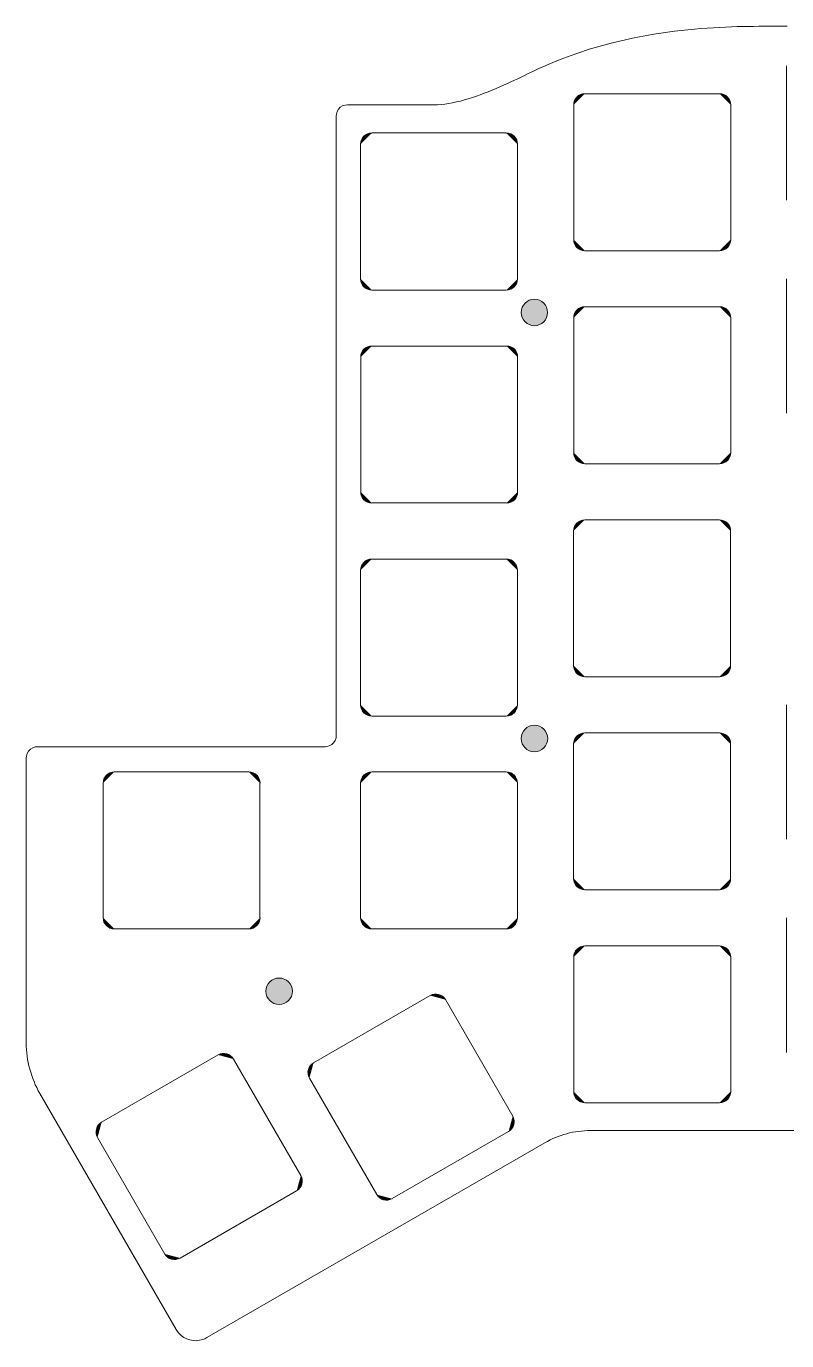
# Model space of a CAD drawing. Header units: millimetres. Extents: x 0 to 141, y 0 to 117.
# Drawn here: x 0.1 to 67.9, y 0.1 to 117.3 of the extents above; entities that cross this region are included whole.
import ezdxf

# ---------------------------------------------------------------- set-up
doc = ezdxf.new("R2010")
doc.units = ezdxf.units.MM
doc.header["$MEASUREMENT"] = 0
doc.layers.add('Layer 1', color=7, linetype='Continuous')

# ---------------------------------------------------------------- blocks, each defined once
blk = doc.blocks.new('block 5')
at = {"layer": 'Layer 1', "true_color": 0xffffff}
h = blk.add_hatch(color=7, dxfattribs=at)
h.dxf.hatch_style = 2
edge = h.paths.add_edge_path()
edge.add_spline(control_points=[(45.42, 92.98), (46.07, 92.98), (46.59, 92.45), (46.59, 91.8), (46.59, 91.15), (46.07, 90.62), (45.42, 90.62), (44.77, 90.62), (44.24, 91.15), (44.24, 91.8), (44.24, 92.45), (44.77, 92.98), (45.42, 92.98)], knot_values=[0, 0, 0, 0, 1, 1, 1, 2, 2, 2, 3, 3, 3, 4, 4, 4, 4], degree=3, periodic=1)
h = blk.add_hatch(color=7, dxfattribs=at)
h.dxf.hatch_style = 2
edge = h.paths.add_edge_path()
edge.add_spline(control_points=[(122.42, 84.98), (123.06, 84.98), (123.59, 84.45), (123.59, 83.8), (123.59, 83.15), (123.06, 82.63), (122.42, 82.63), (121.77, 82.63), (121.24, 83.15), (121.24, 83.8), (121.24, 84.45), (121.77, 84.98), (122.42, 84.98)], knot_values=[0, 0, 0, 0, 1, 1, 1, 2, 2, 2, 3, 3, 3, 4, 4, 4, 4], degree=3, periodic=1)
h = blk.add_hatch(color=7, dxfattribs=at)
h.dxf.hatch_style = 2
edge = h.paths.add_edge_path()
edge.add_spline(control_points=[(45.42, 54.98), (46.07, 54.98), (46.6, 54.45), (46.6, 53.79), (46.6, 53.14), (46.07, 52.61), (45.42, 52.61), (44.76, 52.61), (44.23, 53.14), (44.23, 53.79), (44.23, 54.45), (44.76, 54.98), (45.42, 54.98)], knot_values=[0, 0, 0, 0, 1, 1, 1, 2, 2, 2, 3, 3, 3, 4, 4, 4, 4], degree=3, periodic=1)
h = blk.add_hatch(color=7, dxfattribs=at)
h.dxf.hatch_style = 2
edge = h.paths.add_edge_path()
edge.add_spline(control_points=[(122.42, 46.97), (123.06, 46.97), (123.59, 46.45), (123.59, 45.8), (123.59, 45.15), (123.06, 44.63), (122.42, 44.63), (121.77, 44.63), (121.24, 45.15), (121.24, 45.8), (121.24, 46.45), (121.77, 46.97), (122.42, 46.97)], knot_values=[0, 0, 0, 0, 1, 1, 1, 2, 2, 2, 3, 3, 3, 4, 4, 4, 4], degree=3, periodic=1)
h = blk.add_hatch(color=7, dxfattribs=at)
h.dxf.hatch_style = 2
edge = h.paths.add_edge_path()
edge.add_spline(control_points=[(22.65, 32.43), (23.3, 32.43), (23.83, 31.9), (23.83, 31.25), (23.83, 30.6), (23.3, 30.07), (22.65, 30.07), (21.99, 30.07), (21.46, 30.6), (21.46, 31.25), (21.46, 31.9), (21.99, 32.43), (22.65, 32.43)], knot_values=[0, 0, 0, 0, 1, 1, 1, 2, 2, 2, 3, 3, 3, 4, 4, 4, 4], degree=3, periodic=1)
at = {"layer": 'Layer 1', "color": 7, "lineweight": 15, "true_color": 0xffffff}
for points in [[(45.42, 92.98), (46.07, 92.98), (46.59, 92.45), (46.59, 91.8), (46.59, 91.15), (46.07, 90.62), (45.42, 90.62), (44.77, 90.62), (44.24, 91.15), (44.24, 91.8), (44.24, 92.45), (44.77, 92.98), (45.42, 92.98)], [(122.42, 84.98), (123.06, 84.98), (123.59, 84.45), (123.59, 83.8), (123.59, 83.15), (123.06, 82.63), (122.42, 82.63), (121.77, 82.63), (121.24, 83.15), (121.24, 83.8), (121.24, 84.45), (121.77, 84.98), (122.42, 84.98)], [(45.42, 54.98), (46.07, 54.98), (46.6, 54.45), (46.6, 53.79), (46.6, 53.14), (46.07, 52.61), (45.42, 52.61), (44.76, 52.61), (44.23, 53.14), (44.23, 53.79), (44.23, 54.45), (44.76, 54.98), (45.42, 54.98)], [(122.42, 46.97), (123.06, 46.97), (123.59, 46.45), (123.59, 45.8), (123.59, 45.15), (123.06, 44.63), (122.42, 44.63), (121.77, 44.63), (121.24, 45.15), (121.24, 45.8), (121.24, 46.45), (121.77, 46.97), (122.42, 46.97)], [(22.65, 32.43), (23.3, 32.43), (23.83, 31.9), (23.83, 31.25), (23.83, 30.6), (23.3, 30.07), (22.65, 30.07), (21.99, 30.07), (21.46, 30.6), (21.46, 31.25), (21.46, 31.9), (21.99, 32.43), (22.65, 32.43)]]:
    blk.add_open_spline(points, degree=3, knots=[0, 0, 0, 0, 1, 1, 1, 2, 2, 2, 3, 3, 3, 4, 4, 4, 4], dxfattribs=at)
blk = doc.blocks.new('block 6')
at = {"layer": 'Layer 1', "color": 7, "lineweight": 20, "true_color": 0xffffff}
for points in [[(28.31, 110.23), (28.1, 110.1)], [(28.54, 110.3), (28.31, 110.23)], [(28.74, 110.32), (28.54, 110.3)], [(27.75, 109.48), (27.74, 109.32)], [(27.74, 109.32), (27.74, 54.06)], [(27.82, 109.72), (27.75, 109.48)], [(27.94, 109.92), (27.82, 109.72)], [(28.1, 110.1), (27.94, 109.92)], [(27.74, 54.06), (27.72, 53.86)], [(0.46, 52.83), (0.3, 52.66)], [(0.67, 52.96), (0.46, 52.83)], [(0.9, 53.04), (0.67, 52.96)], [(1.1, 53.06), (0.9, 53.04)], [(26.74, 53.06), (1.1, 53.06)], [(26.89, 53.07), (26.74, 53.06)], [(27.12, 53.14), (26.89, 53.07)], [(27.34, 53.26), (27.12, 53.14)], [(27.51, 53.42), (27.34, 53.26)], [(27.64, 53.63), (27.51, 53.42)], [(27.72, 53.86), (27.64, 53.63)], [(0.11, 52.21), (0.1, 52.06)], [(0.18, 52.45), (0.11, 52.21)], [(0.3, 52.66), (0.18, 52.45)]]:
    blk.add_lwpolyline(points, dxfattribs=at)
blk = doc.blocks.new('block 7')
at = {"layer": 'Layer 1', "true_color": 0xffffff}
h = blk.add_hatch(color=7, dxfattribs=at)
h.dxf.hatch_style = 2
edge = h.paths.add_edge_path()
edge.add_spline(control_points=[(49.92, 111.31), (49.36, 111.31), (48.92, 110.86), (48.92, 110.31)], knot_values=[0, 0, 0, 0, 0.352778, 0.352778, 0.352778, 0.352778], degree=3, periodic=0)
edge.add_line((48.92, 110.31), (49.92, 111.31))
h = blk.add_hatch(color=7, dxfattribs=at)
h.dxf.hatch_style = 2
edge = h.paths.add_edge_path()
edge.add_spline(control_points=[(62.92, 110.31), (62.92, 110.86), (62.47, 111.31), (61.92, 111.31)], knot_values=[0, 0, 0, 0, 0.352778, 0.352778, 0.352778, 0.352778], degree=3, periodic=0)
edge.add_line((61.92, 111.31), (62.92, 110.31))
h = blk.add_hatch(color=7, dxfattribs=at)
h.dxf.hatch_style = 2
edge = h.paths.add_edge_path()
edge.add_spline(control_points=[(30.91, 107.8), (30.36, 107.8), (29.91, 107.36), (29.91, 106.8)], knot_values=[0, 0, 0, 0, 0.352778, 0.352778, 0.352778, 0.352778], degree=3, periodic=0)
edge.add_line((29.91, 106.8), (30.91, 107.8))
h = blk.add_hatch(color=7, dxfattribs=at)
h.dxf.hatch_style = 2
edge = h.paths.add_edge_path()
edge.add_spline(control_points=[(43.91, 106.8), (43.91, 107.36), (43.47, 107.8), (42.91, 107.8)], knot_values=[0, 0, 0, 0, 0.352778, 0.352778, 0.352778, 0.352778], degree=3, periodic=0)
edge.add_line((42.91, 107.8), (43.91, 106.8))
h = blk.add_hatch(color=7, dxfattribs=at)
h.dxf.hatch_style = 2
edge = h.paths.add_edge_path()
edge.add_spline(control_points=[(48.92, 98.31), (48.92, 97.75), (49.36, 97.31), (49.92, 97.31)], knot_values=[0, 0, 0, 0, 0.352778, 0.352778, 0.352778, 0.352778], degree=3, periodic=0)
edge.add_line((49.92, 97.31), (48.92, 98.31))
h = blk.add_hatch(color=7, dxfattribs=at)
h.dxf.hatch_style = 2
edge = h.paths.add_edge_path()
edge.add_spline(control_points=[(61.92, 97.31), (62.47, 97.31), (62.92, 97.75), (62.92, 98.31)], knot_values=[0, 0, 0, 0, 0.352778, 0.352778, 0.352778, 0.352778], degree=3, periodic=0)
edge.add_line((62.92, 98.31), (61.92, 97.31))
h = blk.add_hatch(color=7, dxfattribs=at)
h.dxf.hatch_style = 2
edge = h.paths.add_edge_path()
edge.add_spline(control_points=[(29.91, 94.8), (29.91, 94.25), (30.36, 93.8), (30.91, 93.8)], knot_values=[0, 0, 0, 0, 0.352778, 0.352778, 0.352778, 0.352778], degree=3, periodic=0)
edge.add_line((30.91, 93.8), (29.91, 94.8))
h = blk.add_hatch(color=7, dxfattribs=at)
h.dxf.hatch_style = 2
edge = h.paths.add_edge_path()
edge.add_spline(control_points=[(42.91, 93.8), (43.47, 93.8), (43.91, 94.25), (43.91, 94.8)], knot_values=[0, 0, 0, 0, 0.352778, 0.352778, 0.352778, 0.352778], degree=3, periodic=0)
edge.add_line((43.91, 94.8), (42.91, 93.8))
h = blk.add_hatch(color=7, dxfattribs=at)
h.dxf.hatch_style = 2
edge = h.paths.add_edge_path()
edge.add_spline(control_points=[(49.92, 92.31), (49.36, 92.31), (48.92, 91.86), (48.92, 91.31), (48.92, 91.31), (48.92, 91.31), (48.92, 91.31)], knot_values=[0, 0, 0, 0, 0.352778, 0.352778, 0.352778, 0.705556, 0.705556, 0.705556, 0.705556], degree=3, periodic=0)
edge.add_line((48.92, 91.31), (49.92, 92.31))
h = blk.add_hatch(color=7, dxfattribs=at)
h.dxf.hatch_style = 2
edge = h.paths.add_edge_path()
edge.add_spline(control_points=[(62.92, 91.31), (62.92, 91.86), (62.47, 92.31), (61.92, 92.31), (61.92, 92.31), (61.92, 92.31), (61.92, 92.31)], knot_values=[0, 0, 0, 0, 0.352778, 0.352778, 0.352778, 0.705556, 0.705556, 0.705556, 0.705556], degree=3, periodic=0)
edge.add_line((61.92, 92.31), (62.92, 91.31))
h = blk.add_hatch(color=7, dxfattribs=at)
h.dxf.hatch_style = 2
edge = h.paths.add_edge_path()
edge.add_spline(control_points=[(30.92, 88.8), (30.37, 88.8), (29.92, 88.36), (29.92, 87.8)], knot_values=[0, 0, 0, 0, 0.352778, 0.352778, 0.352778, 0.352778], degree=3, periodic=0)
edge.add_line((29.92, 87.8), (30.92, 88.8))
h = blk.add_hatch(color=7, dxfattribs=at)
h.dxf.hatch_style = 2
edge = h.paths.add_edge_path()
edge.add_spline(control_points=[(43.92, 87.8), (43.92, 88.36), (43.47, 88.8), (42.92, 88.8), (42.92, 88.8), (42.92, 88.8), (42.92, 88.8)], knot_values=[0, 0, 0, 0, 0.352778, 0.352778, 0.352778, 0.705556, 0.705556, 0.705556, 0.705556], degree=3, periodic=0)
edge.add_line((42.92, 88.8), (43.92, 87.8))
h = blk.add_hatch(color=7, dxfattribs=at)
h.dxf.hatch_style = 2
edge = h.paths.add_edge_path()
edge.add_spline(control_points=[(48.92, 79.31), (48.92, 78.75), (49.36, 78.31), (49.92, 78.31)], knot_values=[0, 0, 0, 0, 0.352778, 0.352778, 0.352778, 0.352778], degree=3, periodic=0)
edge.add_line((49.92, 78.31), (48.92, 79.31))
h = blk.add_hatch(color=7, dxfattribs=at)
h.dxf.hatch_style = 2
edge = h.paths.add_edge_path()
edge.add_spline(control_points=[(61.92, 78.31), (62.47, 78.31), (62.92, 78.75), (62.92, 79.31)], knot_values=[0, 0, 0, 0, 0.352778, 0.352778, 0.352778, 0.352778], degree=3, periodic=0)
edge.add_line((62.92, 79.31), (61.92, 78.31))
h = blk.add_hatch(color=7, dxfattribs=at)
h.dxf.hatch_style = 2
edge = h.paths.add_edge_path()
edge.add_spline(control_points=[(29.92, 75.8), (29.92, 75.25), (30.37, 74.8), (30.92, 74.8)], knot_values=[0, 0, 0, 0, 0.352778, 0.352778, 0.352778, 0.352778], degree=3, periodic=0)
edge.add_line((30.92, 74.8), (29.92, 75.8))
h = blk.add_hatch(color=7, dxfattribs=at)
h.dxf.hatch_style = 2
edge = h.paths.add_edge_path()
edge.add_spline(control_points=[(42.92, 74.8), (43.47, 74.8), (43.92, 75.25), (43.92, 75.8), (43.92, 75.8), (43.92, 75.8), (43.92, 75.8)], knot_values=[0, 0, 0, 0, 0.352778, 0.352778, 0.352778, 0.705556, 0.705556, 0.705556, 0.705556], degree=3, periodic=0)
edge.add_line((43.92, 75.8), (42.92, 74.8))
h = blk.add_hatch(color=7, dxfattribs=at)
h.dxf.hatch_style = 2
edge = h.paths.add_edge_path()
edge.add_spline(control_points=[(49.91, 73.3), (49.36, 73.3), (48.91, 72.86), (48.91, 72.3)], knot_values=[0, 0, 0, 0, 0.352778, 0.352778, 0.352778, 0.352778], degree=3, periodic=0)
edge.add_line((48.91, 72.3), (49.91, 73.3))
h = blk.add_hatch(color=7, dxfattribs=at)
h.dxf.hatch_style = 2
edge = h.paths.add_edge_path()
edge.add_spline(control_points=[(62.91, 72.3), (62.91, 72.86), (62.47, 73.3), (61.91, 73.3)], knot_values=[0, 0, 0, 0, 0.352778, 0.352778, 0.352778, 0.352778], degree=3, periodic=0)
edge.add_line((61.91, 73.3), (62.91, 72.3))
h = blk.add_hatch(color=7, dxfattribs=at)
h.dxf.hatch_style = 2
edge = h.paths.add_edge_path()
edge.add_spline(control_points=[(30.91, 69.8), (30.36, 69.8), (29.91, 69.35), (29.91, 68.8)], knot_values=[0, 0, 0, 0, 0.352778, 0.352778, 0.352778, 0.352778], degree=3, periodic=0)
edge.add_line((29.91, 68.8), (30.91, 69.8))
h = blk.add_hatch(color=7, dxfattribs=at)
h.dxf.hatch_style = 2
edge = h.paths.add_edge_path()
edge.add_spline(control_points=[(43.91, 68.8), (43.91, 69.35), (43.46, 69.8), (42.91, 69.8)], knot_values=[0, 0, 0, 0, 0.352778, 0.352778, 0.352778, 0.352778], degree=3, periodic=0)
edge.add_line((42.91, 69.8), (43.91, 68.8))
h = blk.add_hatch(color=7, dxfattribs=at)
h.dxf.hatch_style = 2
edge = h.paths.add_edge_path()
edge.add_spline(control_points=[(48.91, 60.3), (48.91, 59.75), (49.36, 59.3), (49.91, 59.3)], knot_values=[0, 0, 0, 0, 0.352778, 0.352778, 0.352778, 0.352778], degree=3, periodic=0)
edge.add_line((49.91, 59.3), (48.91, 60.3))
h = blk.add_hatch(color=7, dxfattribs=at)
h.dxf.hatch_style = 2
edge = h.paths.add_edge_path()
edge.add_spline(control_points=[(61.91, 59.3), (62.47, 59.3), (62.91, 59.75), (62.91, 60.3), (62.91, 60.3), (62.91, 60.3), (62.91, 60.3)], knot_values=[0, 0, 0, 0, 0.352778, 0.352778, 0.352778, 0.705556, 0.705556, 0.705556, 0.705556], degree=3, periodic=0)
edge.add_line((62.91, 60.3), (61.91, 59.3))
h = blk.add_hatch(color=7, dxfattribs=at)
h.dxf.hatch_style = 2
edge = h.paths.add_edge_path()
edge.add_spline(control_points=[(29.91, 56.8), (29.91, 56.25), (30.36, 55.8), (30.91, 55.8)], knot_values=[0, 0, 0, 0, 0.352778, 0.352778, 0.352778, 0.352778], degree=3, periodic=0)
edge.add_line((30.91, 55.8), (29.91, 56.8))
h = blk.add_hatch(color=7, dxfattribs=at)
h.dxf.hatch_style = 2
edge = h.paths.add_edge_path()
edge.add_spline(control_points=[(42.91, 55.8), (43.46, 55.8), (43.91, 56.25), (43.91, 56.8)], knot_values=[0, 0, 0, 0, 0.352778, 0.352778, 0.352778, 0.352778], degree=3, periodic=0)
edge.add_line((43.91, 56.8), (42.91, 55.8))
h = blk.add_hatch(color=7, dxfattribs=at)
h.dxf.hatch_style = 2
edge = h.paths.add_edge_path()
edge.add_spline(control_points=[(49.91, 54.3), (49.36, 54.3), (48.91, 53.86), (48.91, 53.3)], knot_values=[0, 0, 0, 0, 0.352778, 0.352778, 0.352778, 0.352778], degree=3, periodic=0)
edge.add_line((48.91, 53.3), (49.91, 54.3))
h = blk.add_hatch(color=7, dxfattribs=at)
h.dxf.hatch_style = 2
edge = h.paths.add_edge_path()
edge.add_spline(control_points=[(62.91, 53.3), (62.91, 53.86), (62.47, 54.3), (61.91, 54.3), (61.91, 54.3), (61.91, 54.3), (61.91, 54.3)], knot_values=[0, 0, 0, 0, 0.352778, 0.352778, 0.352778, 0.705556, 0.705556, 0.705556, 0.705556], degree=3, periodic=0)
edge.add_line((61.91, 54.3), (62.91, 53.3))
h = blk.add_hatch(color=7, dxfattribs=at)
h.dxf.hatch_style = 2
edge = h.paths.add_edge_path()
edge.add_spline(control_points=[(7.95, 50.81), (7.39, 50.81), (6.95, 50.36), (6.95, 49.81), (6.95, 49.81), (6.95, 49.81), (6.95, 49.81)], knot_values=[0, 0, 0, 0, 0.352778, 0.352778, 0.352778, 0.705556, 0.705556, 0.705556, 0.705556], degree=3, periodic=0)
edge.add_line((6.95, 49.81), (7.95, 50.81))
h = blk.add_hatch(color=7, dxfattribs=at)
h.dxf.hatch_style = 2
edge = h.paths.add_edge_path()
edge.add_spline(control_points=[(20.95, 49.81), (20.95, 50.36), (20.5, 50.81), (19.95, 50.81)], knot_values=[0, 0, 0, 0, 0.352778, 0.352778, 0.352778, 0.352778], degree=3, periodic=0)
edge.add_line((19.95, 50.81), (20.95, 49.81))
h = blk.add_hatch(color=7, dxfattribs=at)
h.dxf.hatch_style = 2
edge = h.paths.add_edge_path()
edge.add_spline(control_points=[(30.91, 50.81), (30.36, 50.81), (29.91, 50.36), (29.91, 49.81)], knot_values=[0, 0, 0, 0, 0.352778, 0.352778, 0.352778, 0.352778], degree=3, periodic=0)
edge.add_line((29.91, 49.81), (30.91, 50.81))
h = blk.add_hatch(color=7, dxfattribs=at)
h.dxf.hatch_style = 2
edge = h.paths.add_edge_path()
edge.add_spline(control_points=[(43.91, 49.81), (43.91, 50.36), (43.46, 50.81), (42.91, 50.81)], knot_values=[0, 0, 0, 0, 0.352778, 0.352778, 0.352778, 0.352778], degree=3, periodic=0)
edge.add_line((42.91, 50.81), (43.91, 49.81))
h = blk.add_hatch(color=7, dxfattribs=at)
h.dxf.hatch_style = 2
edge = h.paths.add_edge_path()
edge.add_spline(control_points=[(48.91, 41.3), (48.91, 40.75), (49.36, 40.3), (49.91, 40.3)], knot_values=[0, 0, 0, 0, 0.352778, 0.352778, 0.352778, 0.352778], degree=3, periodic=0)
edge.add_line((49.91, 40.3), (48.91, 41.3))
h = blk.add_hatch(color=7, dxfattribs=at)
h.dxf.hatch_style = 2
edge = h.paths.add_edge_path()
edge.add_spline(control_points=[(61.91, 40.3), (62.47, 40.3), (62.91, 40.75), (62.91, 41.3)], knot_values=[0, 0, 0, 0, 0.352778, 0.352778, 0.352778, 0.352778], degree=3, periodic=0)
edge.add_line((62.91, 41.3), (61.91, 40.3))
h = blk.add_hatch(color=7, dxfattribs=at)
h.dxf.hatch_style = 2
edge = h.paths.add_edge_path()
edge.add_spline(control_points=[(6.95, 37.81), (6.95, 37.26), (7.39, 36.81), (7.95, 36.81), (7.95, 36.81), (7.95, 36.81), (7.95, 36.81)], knot_values=[0, 0, 0, 0, 0.352778, 0.352778, 0.352778, 0.705556, 0.705556, 0.705556, 0.705556], degree=3, periodic=0)
edge.add_line((7.95, 36.81), (6.95, 37.81))
h = blk.add_hatch(color=7, dxfattribs=at)
h.dxf.hatch_style = 2
edge = h.paths.add_edge_path()
edge.add_spline(control_points=[(19.95, 36.81), (20.5, 36.81), (20.95, 37.26), (20.95, 37.81)], knot_values=[0, 0, 0, 0, 0.352778, 0.352778, 0.352778, 0.352778], degree=3, periodic=0)
edge.add_line((20.95, 37.81), (19.95, 36.81))
h = blk.add_hatch(color=7, dxfattribs=at)
h.dxf.hatch_style = 2
edge = h.paths.add_edge_path()
edge.add_spline(control_points=[(29.91, 37.81), (29.91, 37.25), (30.36, 36.81), (30.91, 36.81)], knot_values=[0, 0, 0, 0, 0.352778, 0.352778, 0.352778, 0.352778], degree=3, periodic=0)
edge.add_line((30.91, 36.81), (29.91, 37.81))
h = blk.add_hatch(color=7, dxfattribs=at)
h.dxf.hatch_style = 2
edge = h.paths.add_edge_path()
edge.add_spline(control_points=[(42.91, 36.81), (43.46, 36.81), (43.91, 37.25), (43.91, 37.81)], knot_values=[0, 0, 0, 0, 0.352778, 0.352778, 0.352778, 0.352778], degree=3, periodic=0)
edge.add_line((43.91, 37.81), (42.91, 36.81))
h = blk.add_hatch(color=7, dxfattribs=at)
h.dxf.hatch_style = 2
edge = h.paths.add_edge_path()
edge.add_spline(control_points=[(49.92, 35.3), (49.37, 35.3), (48.92, 34.85), (48.92, 34.3)], knot_values=[0, 0, 0, 0, 0.352778, 0.352778, 0.352778, 0.352778], degree=3, periodic=0)
edge.add_line((48.92, 34.3), (49.92, 35.3))
h = blk.add_hatch(color=7, dxfattribs=at)
h.dxf.hatch_style = 2
edge = h.paths.add_edge_path()
edge.add_spline(control_points=[(62.92, 34.3), (62.92, 34.85), (62.47, 35.3), (61.92, 35.3)], knot_values=[0, 0, 0, 0, 0.352778, 0.352778, 0.352778, 0.352778], degree=3, periodic=0)
edge.add_line((61.92, 35.3), (62.92, 34.3))
h = blk.add_hatch(color=7, dxfattribs=at)
h.dxf.hatch_style = 2
edge = h.paths.add_edge_path()
edge.add_spline(control_points=[(37.48, 30.5), (37.2, 30.98), (36.59, 31.14), (36.11, 30.87)], knot_values=[0, 0, 0, 0, 0.352778, 0.352778, 0.352778, 0.352778], degree=3, periodic=0)
edge.add_line((36.11, 30.87), (37.48, 30.5))
h = blk.add_hatch(color=7, dxfattribs=at)
h.dxf.hatch_style = 2
edge = h.paths.add_edge_path()
edge.add_spline(control_points=[(18.58, 25.2), (18.3, 25.68), (17.69, 25.85), (17.21, 25.57), (17.21, 25.57), (17.21, 25.57), (17.21, 25.57)], knot_values=[0, 0, 0, 0, 0.352778, 0.352778, 0.352778, 0.705556, 0.705556, 0.705556, 0.705556], degree=3, periodic=0)
edge.add_line((17.21, 25.57), (18.58, 25.2))
h = blk.add_hatch(color=7, dxfattribs=at)
h.dxf.hatch_style = 2
edge = h.paths.add_edge_path()
edge.add_spline(control_points=[(25.72, 24.87), (25.24, 24.59), (25.08, 23.98), (25.35, 23.5)], knot_values=[0, 0, 0, 0, 0.352778, 0.352778, 0.352778, 0.352778], degree=3, periodic=0)
edge.add_line((25.35, 23.5), (25.72, 24.87))
h = blk.add_hatch(color=7, dxfattribs=at)
h.dxf.hatch_style = 2
edge = h.paths.add_edge_path()
edge.add_spline(control_points=[(48.92, 22.3), (48.92, 21.75), (49.37, 21.3), (49.92, 21.3)], knot_values=[0, 0, 0, 0, 0.352778, 0.352778, 0.352778, 0.352778], degree=3, periodic=0)
edge.add_line((49.92, 21.3), (48.92, 22.3))
h = blk.add_hatch(color=7, dxfattribs=at)
h.dxf.hatch_style = 2
edge = h.paths.add_edge_path()
edge.add_spline(control_points=[(61.92, 21.3), (62.47, 21.3), (62.92, 21.75), (62.92, 22.3)], knot_values=[0, 0, 0, 0, 0.352778, 0.352778, 0.352778, 0.352778], degree=3, periodic=0)
edge.add_line((62.92, 22.3), (61.92, 21.3))
h = blk.add_hatch(color=7, dxfattribs=at)
h.dxf.hatch_style = 2
edge = h.paths.add_edge_path()
edge.add_spline(control_points=[(43.11, 18.74), (43.59, 19.02), (43.75, 19.63), (43.48, 20.11)], knot_values=[0, 0, 0, 0, 0.352778, 0.352778, 0.352778, 0.352778], degree=3, periodic=0)
edge.add_line((43.48, 20.11), (43.11, 18.74))
h = blk.add_hatch(color=7, dxfattribs=at)
h.dxf.hatch_style = 2
edge = h.paths.add_edge_path()
edge.add_spline(control_points=[(6.82, 19.57), (6.34, 19.29), (6.18, 18.68), (6.45, 18.2)], knot_values=[0, 0, 0, 0, 0.352778, 0.352778, 0.352778, 0.352778], degree=3, periodic=0)
edge.add_line((6.45, 18.2), (6.82, 19.57))
h = blk.add_hatch(color=7, dxfattribs=at)
h.dxf.hatch_style = 2
edge = h.paths.add_edge_path()
edge.add_spline(control_points=[(24.21, 13.45), (24.69, 13.72), (24.85, 14.33), (24.58, 14.81)], knot_values=[0, 0, 0, 0, 0.352778, 0.352778, 0.352778, 0.352778], degree=3, periodic=0)
edge.add_line((24.58, 14.81), (24.21, 13.45))
h = blk.add_hatch(color=7, dxfattribs=at)
h.dxf.hatch_style = 2
edge = h.paths.add_edge_path()
edge.add_spline(control_points=[(31.35, 13.11), (31.63, 12.63), (32.24, 12.47), (32.72, 12.74)], knot_values=[0, 0, 0, 0, 0.352778, 0.352778, 0.352778, 0.352778], degree=3, periodic=0)
edge.add_line((32.72, 12.74), (31.35, 13.11))
h = blk.add_hatch(color=7, dxfattribs=at)
h.dxf.hatch_style = 2
edge = h.paths.add_edge_path()
edge.add_spline(control_points=[(12.45, 7.81), (12.73, 7.33), (13.34, 7.17), (13.82, 7.45)], knot_values=[0, 0, 0, 0, 0.352778, 0.352778, 0.352778, 0.352778], degree=3, periodic=0)
edge.add_line((13.82, 7.45), (12.45, 7.81))
at = {"layer": 'Layer 1', "color": 7, "lineweight": 15, "true_color": 0xffffff}
for points in [[(67.91, 101.81), (67.91, 113.8)], [(48.92, 98.31), (48.92, 110.31)], [(49.92, 111.31), (61.92, 111.31)], [(62.92, 110.31), (62.92, 98.31)], [(29.91, 94.81), (29.91, 106.8)], [(30.91, 107.81), (42.91, 107.81)], [(43.91, 106.8), (43.91, 94.81)], [(61.92, 97.31), (49.92, 97.31)], [(42.91, 93.8), (30.91, 93.8)], [(67.91, 82.81), (67.91, 94.81)], [(49.91, 92.31), (61.92, 92.31)], [(48.92, 79.31), (48.92, 91.31)], [(62.92, 91.31), (62.92, 79.31)], [(30.92, 88.8), (42.92, 88.8)], [(29.92, 75.8), (29.92, 87.81)], [(43.92, 87.81), (43.92, 75.8)], [(61.92, 78.31), (49.91, 78.31)], [(42.92, 74.81), (30.92, 74.81)], [(49.91, 73.31), (61.91, 73.31)], [(48.91, 60.3), (48.91, 72.31)], [(62.91, 72.31), (62.91, 60.3)], [(30.91, 69.8), (42.91, 69.8)], [(29.91, 56.8), (29.91, 68.8)], [(43.91, 68.8), (43.91, 56.8)], [(61.91, 59.31), (49.91, 59.31)], [(67.91, 44.81), (67.91, 56.8)], [(42.91, 55.8), (30.91, 55.8)], [(49.91, 54.31), (61.91, 54.31)], [(48.91, 41.31), (48.91, 53.3)], [(62.91, 53.3), (62.91, 41.31)], [(7.95, 50.81), (19.95, 50.81)], [(30.91, 50.81), (42.91, 50.81)], [(6.95, 37.81), (6.95, 49.81)], [(20.94, 49.81), (20.94, 37.81)], [(29.91, 37.81), (29.91, 49.81)], [(43.91, 49.81), (43.91, 37.81)], [(61.91, 40.3), (49.91, 40.3)], [(67.91, 25.8), (67.91, 37.81)], [(19.95, 36.81), (7.95, 36.81)], [(42.91, 36.81), (30.91, 36.81)], [(49.92, 35.3), (61.92, 35.3)], [(48.92, 22.3), (48.92, 34.3)], [(62.92, 34.3), (62.92, 22.3)], [(25.72, 24.87), (36.11, 30.87)], [(37.48, 30.5), (43.48, 20.11)], [(6.82, 19.57), (17.21, 25.57)], [(18.58, 25.2), (24.58, 14.81)], [(31.35, 13.11), (25.35, 23.5)], [(61.92, 21.3), (49.92, 21.3)], [(12.45, 7.81), (6.45, 18.21)], [(43.11, 18.75), (32.72, 12.75)], [(24.21, 13.45), (13.82, 7.45)]]:
    blk.add_lwpolyline(points, dxfattribs=at)
for points in [[(49.92, 111.31), (49.36, 111.31), (48.92, 110.86), (48.92, 110.31)], [(62.92, 110.31), (62.92, 110.86), (62.47, 111.31), (61.92, 111.31)], [(30.91, 107.8), (30.36, 107.8), (29.91, 107.36), (29.91, 106.8)], [(43.91, 106.8), (43.91, 107.36), (43.47, 107.8), (42.91, 107.8)], [(48.92, 98.31), (48.92, 97.75), (49.36, 97.31), (49.92, 97.31)], [(61.92, 97.31), (62.47, 97.31), (62.92, 97.75), (62.92, 98.31)], [(29.91, 94.8), (29.91, 94.25), (30.36, 93.8), (30.91, 93.8)], [(42.91, 93.8), (43.47, 93.8), (43.91, 94.25), (43.91, 94.8)], [(30.92, 88.8), (30.37, 88.8), (29.92, 88.36), (29.92, 87.8)], [(48.92, 79.31), (48.92, 78.75), (49.36, 78.31), (49.92, 78.31)], [(61.92, 78.31), (62.47, 78.31), (62.92, 78.75), (62.92, 79.31)], [(29.92, 75.8), (29.92, 75.25), (30.37, 74.8), (30.92, 74.8)], [(49.91, 73.3), (49.36, 73.3), (48.91, 72.86), (48.91, 72.3)], [(62.91, 72.3), (62.91, 72.86), (62.47, 73.3), (61.91, 73.3)], [(30.91, 69.8), (30.36, 69.8), (29.91, 69.35), (29.91, 68.8)], [(43.91, 68.8), (43.91, 69.35), (43.46, 69.8), (42.91, 69.8)], [(48.91, 60.3), (48.91, 59.75), (49.36, 59.3), (49.91, 59.3)], [(29.91, 56.8), (29.91, 56.25), (30.36, 55.8), (30.91, 55.8)], [(42.91, 55.8), (43.46, 55.8), (43.91, 56.25), (43.91, 56.8)], [(49.91, 54.3), (49.36, 54.3), (48.91, 53.86), (48.91, 53.3)], [(20.95, 49.81), (20.95, 50.36), (20.5, 50.81), (19.95, 50.81)], [(30.91, 50.81), (30.36, 50.81), (29.91, 50.36), (29.91, 49.81)], [(43.91, 49.81), (43.91, 50.36), (43.46, 50.81), (42.91, 50.81)], [(48.91, 41.3), (48.91, 40.75), (49.36, 40.3), (49.91, 40.3)], [(61.91, 40.3), (62.47, 40.3), (62.91, 40.75), (62.91, 41.3)], [(19.95, 36.81), (20.5, 36.81), (20.95, 37.26), (20.95, 37.81)], [(29.91, 37.81), (29.91, 37.25), (30.36, 36.81), (30.91, 36.81)], [(42.91, 36.81), (43.46, 36.81), (43.91, 37.25), (43.91, 37.81)], [(49.92, 35.3), (49.37, 35.3), (48.92, 34.85), (48.92, 34.3)], [(62.92, 34.3), (62.92, 34.85), (62.47, 35.3), (61.92, 35.3)], [(37.48, 30.5), (37.2, 30.98), (36.59, 31.14), (36.11, 30.87)], [(25.72, 24.87), (25.24, 24.59), (25.08, 23.98), (25.35, 23.5)], [(48.92, 22.3), (48.92, 21.75), (49.37, 21.3), (49.92, 21.3)], [(61.92, 21.3), (62.47, 21.3), (62.92, 21.75), (62.92, 22.3)], [(43.11, 18.74), (43.59, 19.02), (43.75, 19.63), (43.48, 20.11)], [(6.82, 19.57), (6.34, 19.29), (6.18, 18.68), (6.45, 18.2)], [(24.21, 13.45), (24.69, 13.72), (24.85, 14.33), (24.58, 14.81)], [(31.35, 13.11), (31.63, 12.63), (32.24, 12.47), (32.72, 12.74)], [(12.45, 7.81), (12.73, 7.33), (13.34, 7.17), (13.82, 7.45)]]:
    blk.add_open_spline(points, degree=3, dxfattribs=at)
for points in [[(49.92, 92.31), (49.36, 92.31), (48.92, 91.86), (48.92, 91.31), (48.92, 91.31), (48.92, 91.31), (48.92, 91.31)], [(62.92, 91.31), (62.92, 91.86), (62.47, 92.31), (61.92, 92.31), (61.92, 92.31), (61.92, 92.31), (61.92, 92.31)], [(43.92, 87.8), (43.92, 88.36), (43.47, 88.8), (42.92, 88.8), (42.92, 88.8), (42.92, 88.8), (42.92, 88.8)], [(42.92, 74.8), (43.47, 74.8), (43.92, 75.25), (43.92, 75.8), (43.92, 75.8), (43.92, 75.8), (43.92, 75.8)], [(61.91, 59.3), (62.47, 59.3), (62.91, 59.75), (62.91, 60.3), (62.91, 60.3), (62.91, 60.3), (62.91, 60.3)], [(62.91, 53.3), (62.91, 53.86), (62.47, 54.3), (61.91, 54.3), (61.91, 54.3), (61.91, 54.3), (61.91, 54.3)], [(7.95, 50.81), (7.39, 50.81), (6.95, 50.36), (6.95, 49.81), (6.95, 49.81), (6.95, 49.81), (6.95, 49.81)], [(6.95, 37.81), (6.95, 37.26), (7.39, 36.81), (7.95, 36.81), (7.95, 36.81), (7.95, 36.81), (7.95, 36.81)], [(18.58, 25.2), (18.3, 25.68), (17.69, 25.85), (17.21, 25.57), (17.21, 25.57), (17.21, 25.57), (17.21, 25.57)]]:
    blk.add_open_spline(points, degree=3, knots=[0, 0, 0, 0, 1, 1, 1, 2, 2, 2, 2], dxfattribs=at)
blk = doc.blocks.new('block 8')
at = {"layer": 'Layer 1', "color": 7, "lineweight": 20, "true_color": 0xffffff}
for points in [[(62.46, 117.26), (61.93, 117.23)], [(62.99, 117.28), (62.46, 117.26)], [(63.5, 117.3), (62.99, 117.28)], [(64, 117.31), (63.5, 117.3)], [(64.49, 117.32), (64, 117.31)], [(64.96, 117.32), (64.49, 117.32)], [(65.42, 117.33), (64.96, 117.32)], [(65.68, 117.33), (65.42, 117.33)], [(66.01, 117.33), (65.68, 117.33)], [(66.41, 117.33), (66.01, 117.33)], [(66.87, 117.33), (66.41, 117.33)], [(67.38, 117.33), (66.87, 117.33)], [(67.95, 117.33), (67.38, 117.33)], [(53.53, 116.12), (52.89, 115.97)], [(54.17, 116.26), (53.53, 116.12)], [(54.8, 116.39), (54.17, 116.26)], [(55.43, 116.5), (54.8, 116.39)], [(56.06, 116.61), (55.43, 116.5)], [(56.68, 116.71), (56.06, 116.61)], [(57.29, 116.79), (56.68, 116.71)], [(57.9, 116.88), (57.29, 116.79)], [(58.5, 116.95), (57.9, 116.88)], [(59.09, 117.01), (58.5, 116.95)], [(59.68, 117.07), (59.09, 117.01)], [(60.25, 117.12), (59.68, 117.07)], [(60.82, 117.17), (60.25, 117.12)], [(61.38, 117.2), (60.82, 117.17)], [(61.93, 117.23), (61.38, 117.2)], [(49.65, 115.06), (49.01, 114.84)], [(50.3, 115.27), (49.65, 115.06)], [(50.95, 115.46), (50.3, 115.27)], [(51.6, 115.64), (50.95, 115.46)], [(52.25, 115.81), (51.6, 115.64)], [(52.89, 115.97), (52.25, 115.81)], [(46.24, 113.74), (46.03, 113.65)], [(46.42, 113.83), (46.24, 113.74)], [(47.07, 114.1), (46.42, 113.83)], [(47.71, 114.36), (47.07, 114.1)], [(48.36, 114.61), (47.71, 114.36)], [(49.01, 114.84), (48.36, 114.61)], [(43.94, 112.65), (43.63, 112.51)], [(44.24, 112.79), (43.94, 112.65)], [(44.53, 112.93), (44.24, 112.79)], [(44.81, 113.07), (44.53, 112.93)], [(45.08, 113.2), (44.81, 113.07)], [(45.34, 113.32), (45.08, 113.2)], [(45.58, 113.44), (45.34, 113.32)], [(45.81, 113.55), (45.58, 113.44)], [(46.03, 113.65), (45.81, 113.55)], [(41.3, 111.49), (40.94, 111.35)], [(41.65, 111.63), (41.3, 111.49)], [(41.99, 111.77), (41.65, 111.63)], [(42.33, 111.91), (41.99, 111.77)], [(42.67, 112.06), (42.33, 111.91)], [(43, 112.21), (42.67, 112.06)], [(43.32, 112.36), (43, 112.21)], [(43.63, 112.51), (43.32, 112.36)], [(36.44, 110.32), (28.74, 110.32)], [(36.76, 110.33), (36.44, 110.32)], [(37.09, 110.36), (36.76, 110.33)], [(37.43, 110.39), (37.09, 110.36)], [(37.77, 110.44), (37.43, 110.39)], [(38.12, 110.5), (37.77, 110.44)], [(38.46, 110.58), (38.12, 110.5)], [(38.82, 110.66), (38.46, 110.58)], [(39.17, 110.76), (38.82, 110.66)], [(39.52, 110.86), (39.17, 110.76)], [(39.88, 110.97), (39.52, 110.86)], [(40.24, 111.09), (39.88, 110.97)], [(40.59, 111.22), (40.24, 111.09)], [(40.94, 111.35), (40.59, 111.22)], [(0.1, 52.06), (0.1, 26.65)], [(0.1, 26.65), (0.1, 26.35)], [(0.1, 26.35), (0.12, 26.06)], [(0.12, 26.06), (0.14, 25.76)], [(0.14, 25.76), (0.18, 25.47)], [(0.18, 25.47), (0.22, 25.17)], [(0.22, 25.17), (0.27, 24.88)], [(0.27, 24.88), (0.34, 24.59)], [(0.34, 24.59), (0.41, 24.31)], [(0.41, 24.31), (0.49, 24.02)], [(0.49, 24.02), (0.58, 23.74)], [(0.58, 23.74), (0.68, 23.46)], [(0.68, 23.46), (0.79, 23.19)], [(0.79, 23.19), (0.9, 22.91)], [(0.9, 22.91), (1.03, 22.65)], [(1.03, 22.65), (1.17, 22.38)], [(1.17, 22.38), (1.31, 22.12)], [(1.31, 22.12), (13.47, 1.08)], [(49.34, 18.75), (49.6, 18.78)], [(49.6, 18.78), (49.87, 18.81)], [(49.87, 18.81), (50.14, 18.82)], [(50.14, 18.82), (50.4, 18.82)], [(50.4, 18.82), (99.76, 18.82)], [(16.2, 0.35), (46.33, 17.73)], [(46.33, 17.73), (46.57, 17.86)], [(46.57, 17.86), (46.81, 17.99)], [(46.81, 17.99), (47.05, 18.1)], [(47.05, 18.1), (47.29, 18.2)], [(47.29, 18.2), (47.54, 18.3)], [(47.54, 18.3), (47.79, 18.39)], [(47.79, 18.39), (48.04, 18.47)], [(48.04, 18.47), (48.3, 18.54)], [(48.3, 18.54), (48.55, 18.61)], [(48.55, 18.61), (48.82, 18.67)], [(48.82, 18.67), (49.08, 18.71)], [(49.08, 18.71), (49.34, 18.75)], [(13.47, 1.08), (13.58, 0.9)], [(13.58, 0.9), (13.71, 0.75)], [(13.71, 0.75), (13.92, 0.54)], [(13.92, 0.54), (14.15, 0.37)], [(14.15, 0.37), (14.41, 0.24)], [(14.41, 0.24), (14.68, 0.14)], [(14.68, 0.14), (14.97, 0.09)], [(14.97, 0.09), (15.25, 0.08)], [(15.25, 0.08), (15.54, 0.11)], [(15.54, 0.11), (15.83, 0.18)], [(15.83, 0.18), (16.02, 0.25)], [(16.02, 0.25), (16.2, 0.35)]]:
    blk.add_lwpolyline(points, dxfattribs=at)

msp = doc.modelspace()

# ---------------------------------------------------------------- block references
at = {"layer": 'Layer 1'}
for name in ['block 8', 'block 7', 'block 6', 'block 5']:
    msp.add_blockref(name, (0, 0), dxfattribs=at)

doc.saveas('drawing.dxf')
